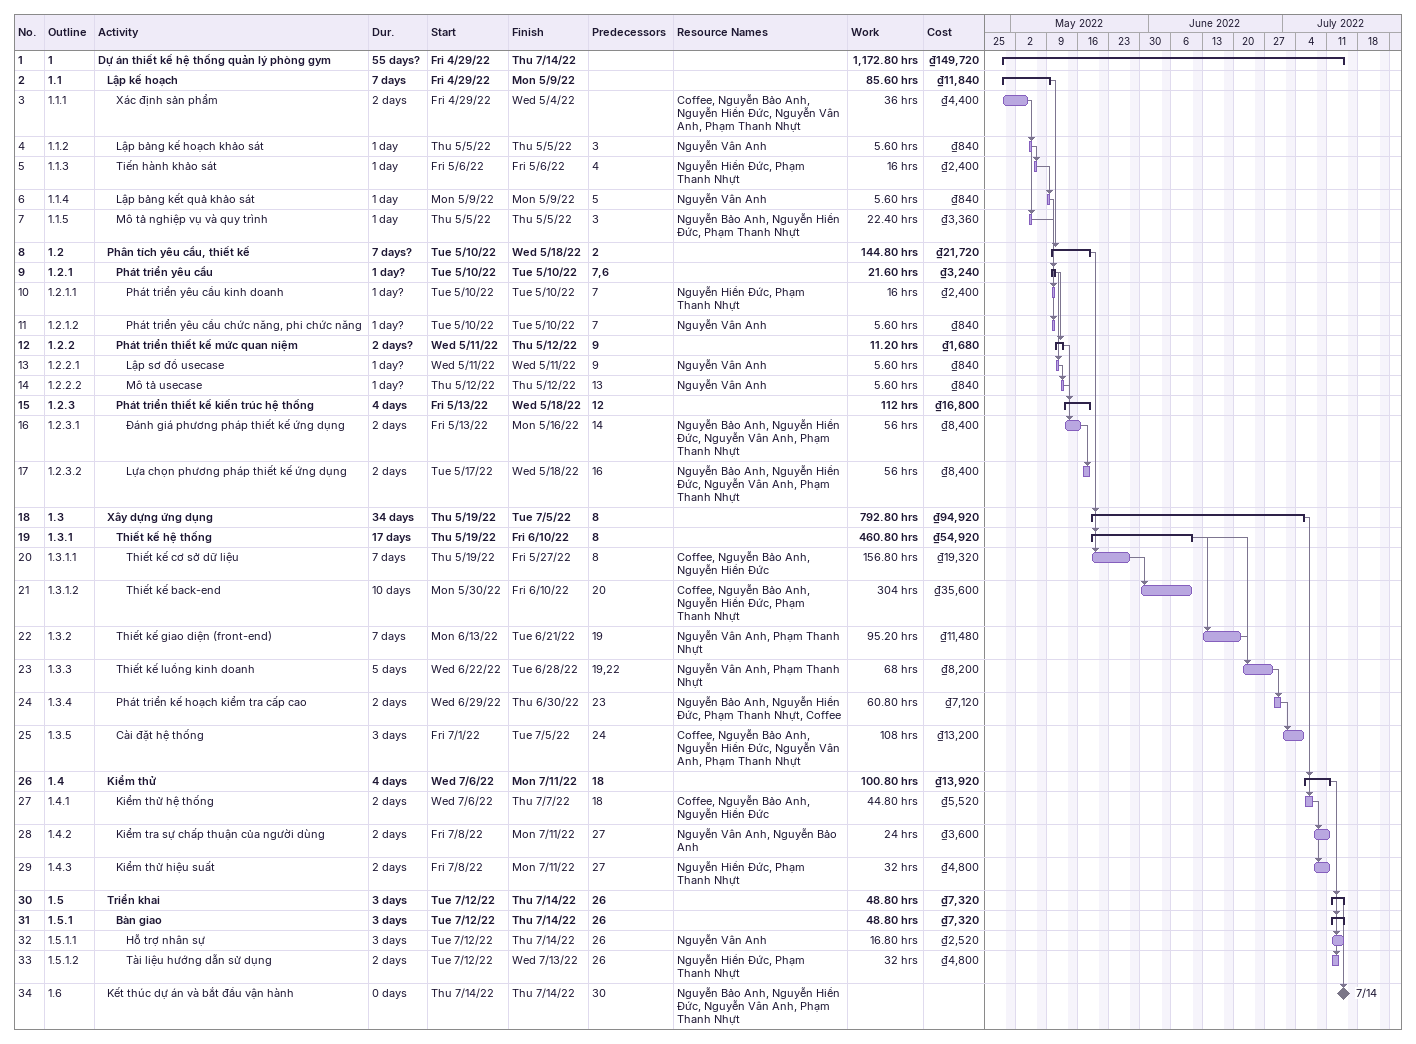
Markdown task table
| ID | WBS | Task | Duration | Start | Finish | Predecessors | Resources | Work (h) | Cost (₫) |
|---|---|---|---|---|---|---|---|---|---|
| 1 | 1 | **Dự án thiết kế hệ thống quản lý phòng gym** | 55d? | 2022-04-29 | 2022-07-14 |  |  | 1172.80 | 149720 |
| 2 | 1.1 | **Lập kế hoạch** | 7d | 2022-04-29 | 2022-05-09 |  |  | 85.60 | 11840 |
| 3 | 1.1.1 | Xác định sản phẩm | 2d | 2022-04-29 | 2022-05-04 |  | Coffee, Nguyễn Bảo Anh, Nguyễn Hiền Đức, Nguyễn Vân Anh, Phạm Thanh Nhựt | 36 | 4400 |
| 4 | 1.1.2 | Lập bảng kế hoạch khảo sát | 1d | 2022-05-05 | 2022-05-05 | 3 | Nguyễn Vân Anh | 5.60 | 840 |
| 5 | 1.1.3 | Tiến hành khảo sát | 1d | 2022-05-06 | 2022-05-06 | 4 | Nguyễn Hiền Đức, Phạm Thanh Nhựt | 16 | 2400 |
| 6 | 1.1.4 | Lập bảng kết quả khảo sát | 1d | 2022-05-09 | 2022-05-09 | 5 | Nguyễn Vân Anh | 5.60 | 840 |
| 7 | 1.1.5 | Mô tả nghiệp vụ và quy trình | 1d | 2022-05-05 | 2022-05-05 | 3 | Nguyễn Bảo Anh, Nguyễn Hiền Đức, Phạm Thanh Nhựt | 22.40 | 3360 |
| 8 | 1.2 | **Phân tích yêu cầu, thiết kế** | 7d? | 2022-05-10 | 2022-05-18 | 2 |  | 144.80 | 21720 |
| 9 | 1.2.1 | **Phát triển yêu cầu** | 1d? | 2022-05-10 | 2022-05-10 | 7, 6 |  | 21.60 | 3240 |
| 10 | 1.2.1.1 | Phát triển yêu cầu kinh doanh | 1d? | 2022-05-10 | 2022-05-10 | 7 | Nguyễn Hiền Đức, Phạm Thanh Nhựt | 16 | 2400 |
| 11 | 1.2.1.2 | Phát triển yêu cầu chức năng, phi chức năng | 1d? | 2022-05-10 | 2022-05-10 | 7 | Nguyễn Vân Anh | 5.60 | 840 |
| 12 | 1.2.2 | **Phát triển thiết kế mức quan niệm** | 2d? | 2022-05-11 | 2022-05-12 | 9 |  | 11.20 | 1680 |
| 13 | 1.2.2.1 | Lập sơ đồ usecase | 1d? | 2022-05-11 | 2022-05-11 | 9 | Nguyễn Vân Anh | 5.60 | 840 |
| 14 | 1.2.2.2 | Mô tả usecase | 1d? | 2022-05-12 | 2022-05-12 | 13 | Nguyễn Vân Anh | 5.60 | 840 |
| 15 | 1.2.3 | **Phát triển thiết kế kiến trúc hệ thống** | 4d | 2022-05-13 | 2022-05-18 | 12 |  | 112 | 16800 |
| 16 | 1.2.3.1 | Đánh giá phương pháp thiết kế ứng dụng | 2d | 2022-05-13 | 2022-05-16 | 14 | Nguyễn Bảo Anh, Nguyễn Hiền Đức, Nguyễn Vân Anh, Phạm Thanh Nhựt | 56 | 8400 |
| 17 | 1.2.3.2 | Lựa chọn phương pháp thiết kế ứng dụng | 2d | 2022-05-17 | 2022-05-18 | 16 | Nguyễn Bảo Anh, Nguyễn Hiền Đức, Nguyễn Vân Anh, Phạm Thanh Nhựt | 56 | 8400 |
| 18 | 1.3 | **Xây dựng ứng dụng** | 34d | 2022-05-19 | 2022-07-05 | 8 |  | 792.80 | 94920 |
| 19 | 1.3.1 | **Thiết kế hệ thống** | 17d | 2022-05-19 | 2022-06-10 | 8 |  | 460.80 | 54920 |
| 20 | 1.3.1.1 | Thiết kế cơ sở dữ liệu | 7d | 2022-05-19 | 2022-05-27 | 8 | Coffee, Nguyễn Bảo Anh, Nguyễn Hiền Đức | 156.80 | 19320 |
| 21 | 1.3.1.2 | Thiết kế back-end | 10d | 2022-05-30 | 2022-06-10 | 20 | Coffee, Nguyễn Bảo Anh, Nguyễn Hiền Đức, Phạm Thanh Nhựt | 304 | 35600 |
| 22 | 1.3.2 | Thiết kế giao diện (front-end) | 7d | 2022-06-13 | 2022-06-21 | 19 | Nguyễn Vân Anh, Phạm Thanh Nhựt | 95.20 | 11480 |
| 23 | 1.3.3 | Thiết kế luồng kinh doanh | 5d | 2022-06-22 | 2022-06-28 | 19, 22 | Nguyễn Vân Anh, Phạm Thanh Nhựt | 68 | 8200 |
| 24 | 1.3.4 | Phát triển kế hoạch kiểm tra cấp cao | 2d | 2022-06-29 | 2022-06-30 | 23 | Nguyễn Bảo Anh, Nguyễn Hiền Đức, Phạm Thanh Nhựt, Coffee | 60.80 | 7120 |
| 25 | 1.3.5 | Cài đặt hệ thống | 3d | 2022-07-01 | 2022-07-05 | 24 | Coffee, Nguyễn Bảo Anh, Nguyễn Hiền Đức, Nguyễn Vân Anh, Phạm Thanh Nhựt | 108 | 13200 |
| 26 | 1.4 | **Kiểm thử** | 4d | 2022-07-06 | 2022-07-11 | 18 |  | 100.80 | 13920 |
| 27 | 1.4.1 | Kiểm thử hệ thống | 2d | 2022-07-06 | 2022-07-07 | 18 | Coffee, Nguyễn Bảo Anh, Nguyễn Hiền Đức | 44.80 | 5520 |
| 28 | 1.4.2 | Kiểm tra sự chấp thuận của người dùng | 2d | 2022-07-08 | 2022-07-11 | 27 | Nguyễn Vân Anh, Nguyễn Bảo Anh | 24 | 3600 |
| 29 | 1.4.3 | Kiểm thử hiệu suất | 2d | 2022-07-08 | 2022-07-11 | 27 | Nguyễn Hiền Đức, Phạm Thanh Nhựt | 32 | 4800 |
| 30 | 1.5 | **Triển khai** | 3d | 2022-07-12 | 2022-07-14 | 26 |  | 48.80 | 7320 |
| 31 | 1.5.1 | **Bàn giao** | 3d | 2022-07-12 | 2022-07-14 | 26 |  | 48.80 | 7320 |
| 32 | 1.5.1.1 | Hỗ trợ nhân sự | 3d | 2022-07-12 | 2022-07-14 | 26 | Nguyễn Vân Anh | 16.80 | 2520 |
| 33 | 1.5.1.2 | Tài liệu hướng dẫn sử dụng | 2d | 2022-07-12 | 2022-07-13 | 26 | Nguyễn Hiền Đức, Phạm Thanh Nhựt | 32 | 4800 |
| 34 | 1.6 | Kết thúc dự án và bắt đầu vận hành | 0d | 2022-07-14 | 2022-07-14 | 30 | Nguyễn Bảo Anh, Nguyễn Hiền Đức, Nguyễn Vân Anh, Phạm Thanh Nhựt |  |  |
